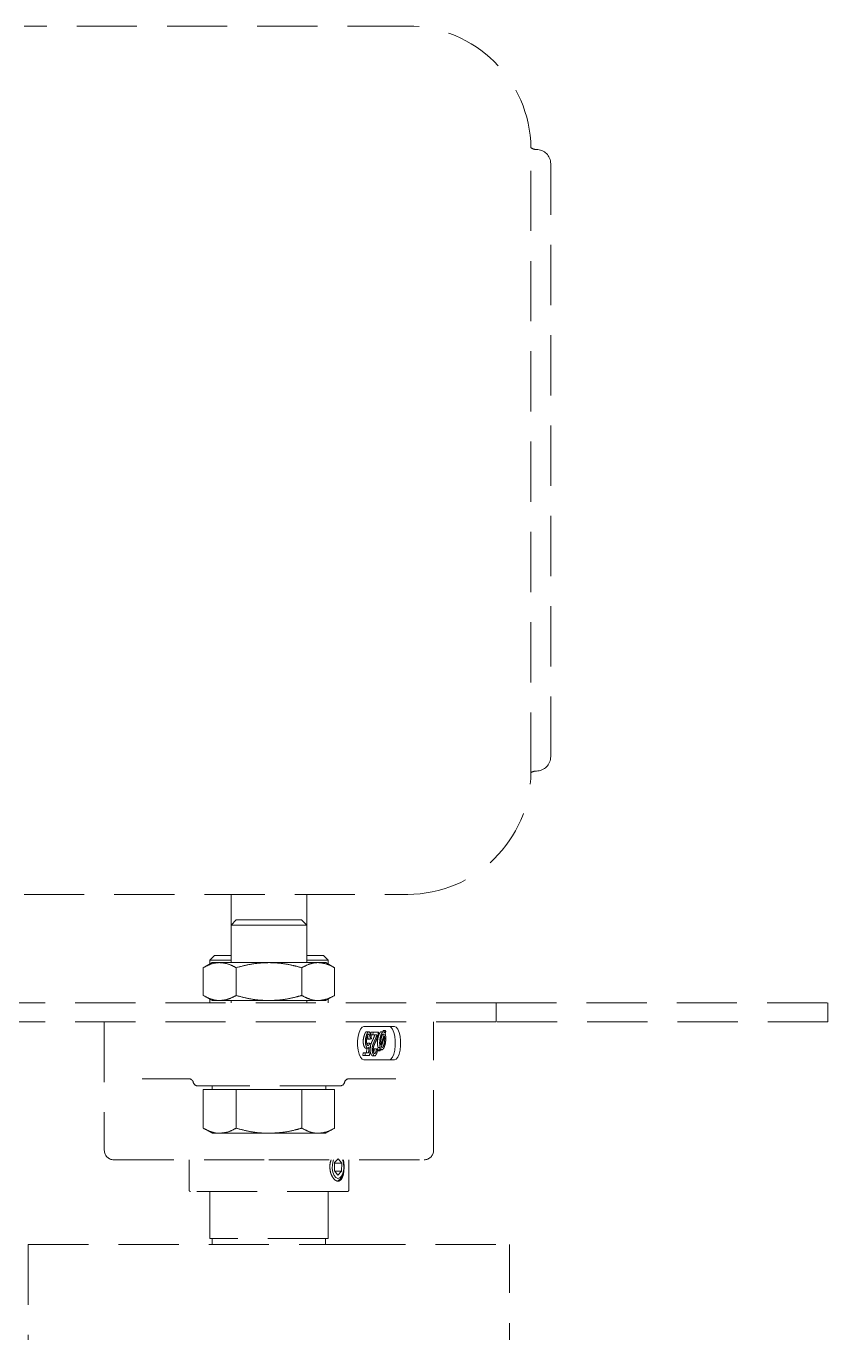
# Model space of a CAD drawing. Header units: millimetres. Extents: x 5227 to 261376, y 53707 to 123566.
# Drawn here: x 94873.1 to 95042.3, y 111407.9 to 111683.6 of the extents above; entities that cross this region are included whole.
import ezdxf

# ---------------------------------------------------------------- set-up
doc = ezdxf.new("R2010")
doc.units = ezdxf.units.MM
doc.linetypes.add('HIDDEN', pattern=[9.525, 6.35, -3.175])
doc.layers.get('0').update_dxf_attribs({"lineweight": 0})
doc.layers.add('PV_DIMENTION_SECOND_ROMANS', color=7, linetype='Continuous', lineweight=0)

# ---------------------------------------------------------------- blocks, each defined once
blk = doc.blocks.new('5251YJ5ET1M5TU')
at = {"color": 252, "linetype": 'HIDDEN', "lineweight": 0, "ltscale": 2}
for p, q in [((52326.68, 114660.44), (52245.69, 114660.44)), ((52352.7, 114502.93), (52352.7, 114634.78)), ((52356.87, 114506.31), (52356.87, 114631.4)), ((52245.69, 114477.26), (52326.68, 114477.26)), ((52289.39, 114477.26), (52289.39, 114470.75)), ((52305.39, 114470.75), (52305.39, 114477.26)), ((52290.49, 114471.85), (52289.39, 114470.75)), ((52289.39, 114470.75), (52289.39, 114462.85)), ((52297.39, 114470.75), (52289.39, 114470.75)), ((52297.39, 114471.85), (52290.49, 114471.85)), ((52304.29, 114471.85), (52297.39, 114471.85)), ((52305.39, 114470.75), (52297.39, 114470.75)), ((52305.39, 114470.75), (52304.29, 114471.85)), ((52305.39, 114462.85), (52305.39, 114470.75)), ((52285.39, 114462.85), (52283.53, 114461.78)), ((52285.89, 114464.35), (52284.89, 114463.35)), ((52284.89, 114463.35), (52284.89, 114462.56)), ((52289.39, 114463.35), (52284.89, 114463.35)), ((52286.99, 114462.85), (52285.39, 114462.85)), ((52285.89, 114464.35), (52289.39, 114464.35)), ((52297.39, 114462.85), (52286.99, 114462.85)), ((52307.78, 114462.85), (52297.39, 114462.85)), ((52305.39, 114464.35), (52308.89, 114464.35)), ((52309.89, 114463.35), (52305.39, 114463.35)), ((52309.39, 114462.85), (52307.78, 114462.85)), ((52309.89, 114463.35), (52308.89, 114464.35)), ((52311.24, 114461.78), (52309.39, 114462.85)), ((52309.89, 114462.56), (52309.89, 114463.35)), ((52283.53, 114455.92), (52283.53, 114461.78)), ((52290.46, 114455.92), (52290.46, 114461.78)), ((52304.31, 114455.92), (52304.31, 114461.78)), ((52311.24, 114455.92), (52311.24, 114461.78)), ((52345.39, 114454.35), (51922.09, 114454.35)), ((52283.53, 114455.92), (52285.39, 114454.85)), ((52284.89, 114455.14), (52284.89, 114454.35)), ((52285.39, 114454.85), (52286.99, 114454.85)), ((52286.99, 114454.85), (52297.39, 114454.85)), ((52289.39, 114454.85), (52289.39, 114454.35)), ((52297.39, 114454.85), (52307.78, 114454.85)), ((52305.39, 114454.35), (52305.39, 114454.85)), ((52307.78, 114454.85), (52309.39, 114454.85)), ((52309.39, 114454.85), (52311.24, 114455.92)), ((52309.89, 114454.35), (52309.89, 114455.14)), ((52345.39, 114450.35), (52345.39, 114454.35)), ((52345.39, 114454.35), (52415.39, 114454.35)), ((52415.39, 114454.35), (52415.39, 114450.35)), ((52345.39, 114450.35), (51922.09, 114450.35)), ((52262.64, 114450.35), (52262.64, 114423.25)), ((52317.43, 114449.35), (52323.87, 114449.35)), ((52318.47, 114448.27), (52318, 114448.27)), ((52318.91, 114448.19), (52318.87, 114447.62)), ((52319.38, 114448.19), (52318.91, 114448.19)), ((52319.33, 114447.62), (52319.38, 114448.19)), ((52319.38, 114448.19), (52320.51, 114448.19)), ((52321.5, 114448.27), (52321.04, 114448.27)), ((52321.5, 114448.54), (52321.42, 114448.27)), ((52321.96, 114448.54), (52321.5, 114448.54)), ((52321.82, 114448.05), (52321.96, 114448.54)), ((52322.08, 114448.3), (52321.93, 114447.81)), ((52321.96, 114448.54), (52322.08, 114448.3)), ((52332.14, 114423.25), (52332.14, 114450.35)), ((52415.39, 114450.35), (52345.39, 114450.35)), ((52318.68, 114445.85), (52318.22, 114445.85)), ((52318.3, 114446.7), (52318.77, 114446.7)), ((52318.89, 114445.81), (52318.6, 114443.25)), ((52318.68, 114445.85), (52318.89, 114445.81)), ((52319, 114446.76), (52318.77, 114446.7)), ((52319.33, 114447.62), (52318.87, 114447.62)), ((52320.18, 114447.62), (52319.33, 114447.62)), ((52321.03, 114445.47), (52321.69, 114447.63)), ((52321.79, 114447.32), (52321.12, 114445.14)), ((52317.26, 114443.82), (52317.21, 114443.25)), ((52317.68, 114443.25), (52317.21, 114443.25)), ((52317.72, 114443.82), (52317.26, 114443.82)), ((52317.68, 114443.25), (52317.72, 114443.82)), ((52318.6, 114443.25), (52317.68, 114443.25)), ((52317.72, 114443.82), (52318.44, 114443.82)), ((52318.24, 114444.79), (52317.78, 114444.79)), ((52318.08, 114444.79), (52317.98, 114443.82)), ((52318.44, 114443.82), (52318.58, 114445.09)), ((52319.73, 114443.17), (52319.27, 114443.17)), ((52320.1, 114444.69), (52319.64, 114444.69)), ((52320.1, 114444.69), (52320.33, 114444.6)), ((52320.73, 114444.48), (52320.27, 114444.48)), ((52320.42, 114444.98), (52320.31, 114444.61)), ((52320.39, 114444.23), (52320.85, 114444.23)), ((52320.88, 114444.98), (52320.42, 114444.98)), ((52320.73, 114444.48), (52320.88, 114444.98)), ((52320.85, 114444.23), (52320.73, 114444.48)), ((52321, 114444.71), (52320.85, 114444.23)), ((52321.31, 114444.48), (52320.93, 114444.48)), ((52323.87, 114442.35), (52317.43, 114442.35)), ((52270.62, 114438.35), (52280.45, 114438.35)), ((52280.45, 114438.35), (52280.5, 114438.36)), ((52281.41, 114437.69), (52281.4, 114437.67)), ((52314.32, 114438.35), (52324.16, 114438.35)), ((52283.53, 114436.05), (52283.53, 114427.92)), ((52283.53, 114436.05), (52286.99, 114436.05)), ((52285.39, 114436.85), (52285.39, 114436.05)), ((52286.99, 114436.05), (52290.46, 114436.05)), ((52290.46, 114436.05), (52290.46, 114427.92)), ((52290.46, 114436.05), (52297.39, 114436.05)), ((52297.39, 114436.05), (52304.31, 114436.05)), ((52304.31, 114436.05), (52304.31, 114427.92)), ((52304.31, 114436.05), (52307.78, 114436.05)), ((52307.78, 114436.05), (52311.24, 114436.05)), ((52309.39, 114436.05), (52309.39, 114436.85)), ((52311.24, 114436.05), (52311.24, 114427.92)), ((52283.53, 114427.92), (52285.39, 114426.85)), ((52285.39, 114426.85), (52286.99, 114426.85)), ((52297.39, 114426.85), (52286.99, 114426.85)), ((52297.39, 114426.85), (52307.78, 114426.85)), ((52307.78, 114426.85), (52309.39, 114426.85)), ((52309.39, 114426.85), (52311.24, 114427.92)), ((52280.54, 114421.25), (52280.54, 114414.85)), ((52311.21, 114418.95), (52311.25, 114420.68)), ((52311.25, 114420.68), (52312.02, 114421.48)), ((52311.25, 114420.55), (52312.75, 114420.55)), ((52312.75, 114420.55), (52312.02, 114421.48)), ((52312.71, 114418.82), (52312.75, 114420.55)), ((52314.24, 114414.85), (52314.24, 114421.25)), ((52311.21, 114418.95), (52311.94, 114418.02)), ((52311.31, 114418.82), (52312.71, 114418.82)), ((52312.71, 114418.82), (52311.94, 114418.02)), ((52284.89, 114414.55), (52284.89, 114404.65)), ((52309.89, 114404.65), (52309.89, 114414.55)), ((52309.89, 114404.65), (52284.89, 114404.65)), ((52285.44, 114404.52), (52285.44, 114403.48)), ((52309.34, 114403.48), (52309.34, 114404.52)), ((52246.59, 114403.35), (52246.59, 109897.35)), ((52246.59, 114403.35), (52313.51, 114403.35)), ((52313.51, 114403.35), (52348.19, 114403.35)), ((52348.19, 109897.35), (52348.19, 114403.35))]:
    blk.add_line(p, q, dxfattribs=at)
at = {"color": 252, "linetype": 'HIDDEN', "lineweight": 0, "ltscale": 2, "flags": 128}
for points in [[(52317.43, 114442.35), (52317.05, 114442.49), (52316.71, 114442.91), (52316.42, 114443.56), (52316.22, 114444.4), (52316.11, 114445.35), (52316.11, 114446.35), (52316.22, 114447.31), (52316.42, 114448.14), (52316.71, 114448.8), (52317.05, 114449.21), (52317.43, 114449.35)], [(52322.75, 114442.35), (52323.13, 114442.49), (52323.47, 114442.91), (52323.76, 114443.56), (52323.96, 114444.4), (52324.07, 114445.35), (52324.07, 114446.35), (52323.96, 114447.31), (52323.76, 114448.14), (52323.47, 114448.8), (52323.13, 114449.21), (52322.75, 114449.35)], [(52323.87, 114449.35), (52324.24, 114449.21), (52324.58, 114448.8), (52324.87, 114448.14), (52325.07, 114447.31), (52325.18, 114446.35), (52325.18, 114445.35), (52325.07, 114444.4), (52324.87, 114443.56), (52324.58, 114442.91), (52324.24, 114442.49), (52323.87, 114442.35)], [(52311.02, 114421.27), (52310.95, 114421.06), (52310.79, 114420.28), (52310.77, 114419.43), (52310.9, 114418.62), (52311.15, 114417.95), (52311.51, 114417.49), (52311.93, 114417.31)], [(52311.7, 114416.75), (52312.1, 114416.86), (52312.53, 114417.25), (52312.88, 114417.89), (52313.11, 114418.71), (52313.2, 114419.63), (52313.15, 114420.56), (52312.99, 114421.28)], [(52311.93, 114417.31), (52312.35, 114417.42), (52312.72, 114417.81), (52313.01, 114418.44), (52313.17, 114419.23), (52313.19, 114420.07), (52313.06, 114420.88), (52312.94, 114421.28)]]:
    blk.add_lwpolyline(points, dxfattribs=at)
at = {"color": 252, "linetype": 'HIDDEN', "lineweight": 0, "ltscale": 2}
for centre, radius, start, end in [((52326.68, 114634.42), 26.02, 0.785, 90), ((52353.84, 114636.44), 2.02, 235.4169, 270), ((52353.84, 114631.4), 3.03, 0, 90), ((52353.84, 114506.31), 3.03, 270, 0), ((52353.84, 114501.26), 2.02, 90, 124.5831), ((52326.68, 114503.28), 26.02, 270, 359.215), ((52282.39, 114437.85), 1, 190.7555, 270), ((52312.39, 114437.85), 1, 270, 349.2445), ((52314.32, 114437.35), 1, 90, 165.5225), ((52264.64, 114423.25), 2, 180, 270), ((52330.14, 114423.25), 2, 270, 0), ((52280.84, 114414.85), 0.3, 180, 270), ((52313.94, 114414.85), 0.3, 270, 0), ((52285.31, 114404.52), 0.13, 0, 90), ((52309.47, 114404.52), 0.13, 90, 180), ((52285.31, 114403.48), 0.13, 270, 0), ((52309.47, 114403.48), 0.13, 180, 270)]:
    blk.add_arc(centre, radius, start, end, dxfattribs=at)
for points, knots in [([(52286.99, 114462.85), (52286.91, 114462.85), (52286.29, 114462.84), (52285.12, 114462.61), (52284.06, 114462.06), (52283.53, 114461.78)], [0, 0, 0, 0, 0.070099, 0.530789, 1, 1, 1, 1]), ([(52290.46, 114461.78), (52289.9, 114462.08), (52288.76, 114462.68), (52287.59, 114462.8), (52286.99, 114462.85)], [0, 0, 0, 0, 0.495458, 1, 1, 1, 1]), ([(52297.39, 114462.85), (52296.76, 114462.83), (52295.28, 114462.79), (52292.95, 114462.44), (52291.29, 114462), (52290.46, 114461.78)], [0, 0, 0, 0, 0.268407, 0.632373, 1, 1, 1, 1]), ([(52304.31, 114461.78), (52303.73, 114461.94), (52302.32, 114462.32), (52300, 114462.75), (52298.26, 114462.82), (52297.39, 114462.85)], [0, 0, 0, 0, 0.257243, 0.62638, 1, 1, 1, 1]), ([(52307.78, 114462.85), (52307.7, 114462.85), (52307.07, 114462.84), (52305.9, 114462.61), (52304.85, 114462.06), (52304.31, 114461.78)], [0, 0, 0, 0, 0.070099, 0.530789, 1, 1, 1, 1]), ([(52311.24, 114461.78), (52310.68, 114462.08), (52309.54, 114462.68), (52308.37, 114462.8), (52307.78, 114462.85)], [0, 0, 0, 0, 0.495458, 1, 1, 1, 1]), ([(52286.99, 114454.85), (52286.91, 114454.85), (52286.29, 114454.86), (52285.12, 114455.1), (52284.06, 114455.65), (52283.53, 114455.92)], [0, 0, 0, 0, 0.070099, 0.530789, 1, 1, 1, 1]), ([(52290.46, 114455.92), (52289.9, 114455.62), (52288.76, 114455.02), (52287.59, 114454.91), (52286.99, 114454.85)], [0, 0, 0, 0, 0.495458, 1, 1, 1, 1]), ([(52297.39, 114454.85), (52296.76, 114454.87), (52295.28, 114454.91), (52292.95, 114455.26), (52291.29, 114455.7), (52290.46, 114455.92)], [0, 0, 0, 0, 0.268407, 0.632373, 1, 1, 1, 1]), ([(52304.31, 114455.92), (52303.73, 114455.77), (52302.32, 114455.38), (52300, 114454.95), (52298.26, 114454.88), (52297.39, 114454.85)], [0, 0, 0, 0, 0.257243, 0.62638, 1, 1, 1, 1]), ([(52307.78, 114454.85), (52307.7, 114454.85), (52307.07, 114454.86), (52305.9, 114455.1), (52304.85, 114455.65), (52304.31, 114455.92)], [0, 0, 0, 0, 0.070099, 0.530789, 1, 1, 1, 1]), ([(52311.24, 114455.92), (52310.68, 114455.62), (52309.54, 114455.02), (52308.37, 114454.91), (52307.78, 114454.85)], [0, 0, 0, 0, 0.495458, 1, 1, 1, 1]), ([(52318, 114448.27), (52317.97, 114448.26), (52317.85, 114448.22), (52317.65, 114447.9), (52317.45, 114447.36), (52317.31, 114446.73), (52317.29, 114446.34), (52317.29, 114446.2)], [0, 0, 0, 0, 0.104238, 0.298066, 0.607827, 0.861194, 1, 1, 1, 1]), ([(52317.75, 114446.2), (52317.75, 114446.33), (52317.77, 114446.71), (52317.9, 114447.3), (52318.08, 114447.82), (52318.26, 114448.13), (52318.39, 114448.26), (52318.45, 114448.27), (52318.47, 114448.27)], [0, 0, 0, 0, 0.131134, 0.382357, 0.653653, 0.829309, 0.95973, 1, 1, 1, 1]), ([(52318.47, 114448.27), (52318.5, 114448.26), (52318.6, 114448.23), (52318.76, 114447.97), (52318.9, 114447.6), (52318.99, 114447.19), (52319, 114446.96), (52319.01, 114446.86)], [0, 0, 0, 0, 0.132835, 0.357007, 0.670676, 0.858066, 1, 1, 1, 1]), ([(52320.51, 114448.19), (52320.48, 114447.98), (52320.4, 114447.37), (52320.14, 114446.64), (52319.92, 114446.16), (52319.83, 114445.96)], [0, 0, 0, 0, 0.225994, 0.664938, 1, 1, 1, 1]), ([(52321.04, 114448.27), (52321.01, 114448.26), (52320.91, 114448.23), (52320.72, 114447.95), (52320.5, 114447.39), (52320.34, 114446.69), (52320.31, 114446.2), (52320.3, 114446.02)], [0, 0, 0, 0, 0.079866, 0.243483, 0.530291, 0.830805, 1, 1, 1, 1]), ([(52320.76, 114446.02), (52320.77, 114446.16), (52320.79, 114446.59), (52320.93, 114447.26), (52321.12, 114447.83), (52321.31, 114448.15), (52321.43, 114448.26), (52321.49, 114448.26), (52321.5, 114448.27)], [0, 0, 0, 0, 0.136323, 0.407684, 0.699103, 0.855457, 0.969069, 1, 1, 1, 1]), ([(52321.5, 114448.27), (52321.53, 114448.26), (52321.6, 114448.26), (52321.7, 114448.2), (52321.77, 114448.11), (52321.82, 114448.05)], [0, 0, 0, 0, 0.287863, 0.575913, 1, 1, 1, 1]), ([(52317.29, 114446.2), (52317.29, 114446.09), (52317.3, 114445.8), (52317.4, 114445.39), (52317.52, 114445.06), (52317.65, 114444.84), (52317.74, 114444.8), (52317.78, 114444.79)], [0, 0, 0, 0, 0.163792, 0.410944, 0.669818, 0.845169, 1, 1, 1, 1]), ([(52318.24, 114444.79), (52318.21, 114444.8), (52318.13, 114444.82), (52317.98, 114445.05), (52317.85, 114445.41), (52317.76, 114445.84), (52317.75, 114446.1), (52317.75, 114446.2)], [0, 0, 0, 0, 0.122409, 0.320146, 0.619531, 0.852075, 1, 1, 1, 1]), ([(52318.45, 114447.78), (52318.43, 114447.77), (52318.38, 114447.75), (52318.27, 114447.57), (52318.13, 114447.2), (52318.01, 114446.72), (52317.99, 114446.37), (52317.98, 114446.25)], [0, 0, 0, 0, 0.066833, 0.204759, 0.500009, 0.824792, 1, 1, 1, 1]), ([(52317.98, 114446.25), (52317.98, 114446.17), (52317.99, 114445.98), (52318.06, 114445.71), (52318.15, 114445.49), (52318.24, 114445.36), (52318.29, 114445.34), (52318.32, 114445.33)], [0, 0, 0, 0, 0.175852, 0.421096, 0.679795, 0.861097, 1, 1, 1, 1]), ([(52318.22, 114445.85), (52318.21, 114445.82), (52318.19, 114445.77), (52318.17, 114445.71), (52318.15, 114445.67), (52318.13, 114445.64), (52318.12, 114445.61), (52318.11, 114445.6)], [0, 0, 0, 0, 0.334131, 0.500835, 0.667526, 0.834208, 1, 1, 1, 1]), ([(52318.22, 114447.39), (52318.23, 114447.36), (52318.24, 114447.31), (52318.26, 114447.21), (52318.28, 114447.13), (52318.3, 114447.01), (52318.3, 114446.92), (52318.31, 114446.86)], [0, 0, 0, 0, 0.220449, 0.331008, 0.552373, 0.662955, 1, 1, 1, 1]), ([(52318.31, 114446.86), (52318.31, 114446.84), (52318.31, 114446.81), (52318.3, 114446.75), (52318.3, 114446.71), (52318.3, 114446.7)], [0, 0, 0, 0, 0.291494, 0.645741, 1, 1, 1, 1]), ([(52318.32, 114445.33), (52318.35, 114445.34), (52318.38, 114445.35), (52318.42, 114445.39), (52318.45, 114445.42), (52318.48, 114445.45), (52318.5, 114445.48), (52318.52, 114445.51), (52318.55, 114445.55), (52318.57, 114445.6), (52318.6, 114445.64), (52318.62, 114445.68), (52318.65, 114445.75), (52318.67, 114445.81), (52318.68, 114445.85)], [0, 0, 0, 0, 0.19342, 0.247164, 0.300903, 0.408428, 0.462163, 0.515897, 0.569631, 0.677139, 0.730875, 0.784611, 0.83835, 1, 1, 1, 1]), ([(52318.77, 114446.86), (52318.77, 114446.91), (52318.76, 114447.02), (52318.74, 114447.15), (52318.72, 114447.25), (52318.69, 114447.34), (52318.67, 114447.43), (52318.64, 114447.52), (52318.61, 114447.58), (52318.59, 114447.63), (52318.56, 114447.68), (52318.52, 114447.73), (52318.49, 114447.77), (52318.46, 114447.78), (52318.45, 114447.78)], [0, 0, 0, 0, 0.122308, 0.251762, 0.316273, 0.380778, 0.509965, 0.574469, 0.638977, 0.70349, 0.768015, 0.832559, 0.962672, 1, 1, 1, 1]), ([(52318.77, 114446.7), (52318.77, 114446.72), (52318.77, 114446.76), (52318.77, 114446.81), (52318.77, 114446.84), (52318.77, 114446.86)], [0, 0, 0, 0, 0.416858, 0.708404, 1, 1, 1, 1]), ([(52319.33, 114446.59), (52319.32, 114446.56), (52319.3, 114446.52), (52319.27, 114446.46), (52319.25, 114446.41), (52319.22, 114446.36), (52319.2, 114446.32), (52319.18, 114446.28), (52319.17, 114446.24), (52319.14, 114446.18), (52319.12, 114446.13), (52319.09, 114446.08), (52319.07, 114446.04), (52319.05, 114445.98), (52319.02, 114445.92), (52318.99, 114445.85), (52318.96, 114445.78), (52318.94, 114445.72), (52318.91, 114445.65), (52318.88, 114445.57), (52318.86, 114445.5), (52318.85, 114445.47)], [0, 0, 0, 0, 0.07356, 0.110339, 0.183899, 0.220679, 0.257459, 0.294238, 0.331018, 0.367798, 0.441358, 0.478138, 0.514918, 0.551697, 0.625258, 0.698819, 0.735599, 0.809162, 0.845942, 0.926504, 1, 1, 1, 1]), ([(52319.01, 114446.86), (52319.01, 114446.85), (52319.01, 114446.83), (52319.01, 114446.79), (52319, 114446.77), (52319, 114446.76)], [0, 0, 0, 0, 0.333649, 0.6668, 1, 1, 1, 1]), ([(52319.17, 114444.5), (52319.17, 114444.53), (52319.17, 114444.57), (52319.18, 114444.63), (52319.18, 114444.69), (52319.18, 114444.75), (52319.19, 114444.81), (52319.19, 114444.88), (52319.2, 114444.94), (52319.21, 114445.01), (52319.22, 114445.09), (52319.24, 114445.17), (52319.25, 114445.22), (52319.26, 114445.27), (52319.27, 114445.33), (52319.29, 114445.39), (52319.3, 114445.43), (52319.31, 114445.46)], [0, 0, 0, 0, 0.060162, 0.120324, 0.180486, 0.240648, 0.30081, 0.360971, 0.421131, 0.481291, 0.601682, 0.661839, 0.721995, 0.782151, 0.842305, 0.902459, 1, 1, 1, 1]), ([(52319.31, 114445.46), (52319.32, 114445.49), (52319.34, 114445.56), (52319.37, 114445.65), (52319.41, 114445.73), (52319.43, 114445.8), (52319.46, 114445.87), (52319.49, 114445.93), (52319.51, 114445.98), (52319.53, 114446.02), (52319.55, 114446.06), (52319.57, 114446.1), (52319.58, 114446.14), (52319.6, 114446.18), (52319.62, 114446.22), (52319.64, 114446.26), (52319.66, 114446.31), (52319.69, 114446.37), (52319.71, 114446.42), (52319.74, 114446.47), (52319.76, 114446.52), (52319.78, 114446.57), (52319.79, 114446.59)], [0, 0, 0, 0, 0.073143, 0.146187, 0.219215, 0.29224, 0.328751, 0.401774, 0.438285, 0.474795, 0.511306, 0.547817, 0.584328, 0.620838, 0.657349, 0.69386, 0.730371, 0.803392, 0.839903, 0.876414, 0.938207, 1, 1, 1, 1]), ([(52319.72, 114447.62), (52319.7, 114447.56), (52319.68, 114447.48), (52319.65, 114447.38), (52319.62, 114447.3), (52319.6, 114447.24), (52319.58, 114447.18), (52319.56, 114447.12), (52319.53, 114447.06), (52319.51, 114446.99), (52319.48, 114446.92), (52319.45, 114446.85), (52319.42, 114446.77), (52319.38, 114446.69), (52319.35, 114446.62), (52319.33, 114446.59)], [0, 0, 0, 0, 0.137534, 0.205861, 0.274182, 0.342501, 0.376658, 0.444976, 0.513292, 0.581609, 0.649925, 0.718241, 0.786557, 0.893251, 1, 1, 1, 1]), ([(52319.58, 114445.39), (52319.55, 114445.32), (52319.52, 114445.21), (52319.47, 114445.04), (52319.45, 114444.93), (52319.44, 114444.87)], [0, 0, 0, 0, 0.391431, 0.693625, 1, 1, 1, 1]), ([(52319.83, 114445.96), (52319.78, 114445.87), (52319.72, 114445.73), (52319.64, 114445.54), (52319.6, 114445.44), (52319.58, 114445.39)], [0, 0, 0, 0, 0.499399, 0.749481, 1, 1, 1, 1]), ([(52319.79, 114446.59), (52319.81, 114446.62), (52319.83, 114446.67), (52319.87, 114446.75), (52319.9, 114446.83), (52319.94, 114446.91), (52319.97, 114447), (52320, 114447.07), (52320.03, 114447.15), (52320.05, 114447.2), (52320.08, 114447.28), (52320.1, 114447.34), (52320.13, 114447.42), (52320.15, 114447.51), (52320.17, 114447.58), (52320.18, 114447.62)], [0, 0, 0, 0, 0.086208, 0.172414, 0.258621, 0.344827, 0.431034, 0.517241, 0.560343, 0.646551, 0.689653, 0.775865, 0.818969, 0.909186, 1, 1, 1, 1]), ([(52320.3, 114446.02), (52320.3, 114445.9), (52320.31, 114445.7), (52320.34, 114445.34), (52320.39, 114445.12), (52320.42, 114444.98)], [0, 0, 0, 0, 0.309989, 0.560386, 1, 1, 1, 1]), ([(52320.88, 114444.98), (52320.85, 114445.1), (52320.8, 114445.31), (52320.77, 114445.67), (52320.76, 114445.89), (52320.76, 114446.02)], [0, 0, 0, 0, 0.397609, 0.662734, 1, 1, 1, 1]), ([(52321.5, 114447.79), (52321.48, 114447.78), (52321.42, 114447.76), (52321.3, 114447.57), (52321.14, 114447.14), (52321.03, 114446.57), (52321, 114446.13), (52320.99, 114445.99)], [0, 0, 0, 0, 0.069422, 0.201593, 0.444892, 0.819693, 1, 1, 1, 1]), ([(52320.99, 114445.99), (52321, 114445.9), (52321, 114445.77), (52321.01, 114445.6), (52321.03, 114445.51), (52321.03, 114445.47)], [0, 0, 0, 0, 0.490223, 0.743607, 1, 1, 1, 1]), ([(52322.06, 114446.76), (52322.06, 114446.62), (52322.03, 114446.18), (52321.89, 114445.48), (52321.69, 114444.9), (52321.48, 114444.55), (52321.37, 114444.5), (52321.31, 114444.48)], [0, 0, 0, 0, 0.134274, 0.415052, 0.716433, 0.868286, 1, 1, 1, 1]), ([(52321.32, 114444.96), (52321.35, 114444.97), (52321.41, 114444.99), (52321.53, 114445.2), (52321.69, 114445.65), (52321.8, 114446.22), (52321.82, 114446.64), (52321.83, 114446.76)], [0, 0, 0, 0, 0.077664, 0.211327, 0.471286, 0.85019, 1, 1, 1, 1]), ([(52321.69, 114447.63), (52321.66, 114447.68), (52321.62, 114447.74), (52321.55, 114447.78), (52321.52, 114447.79), (52321.5, 114447.79)], [0, 0, 0, 0, 0.469987, 0.731585, 1, 1, 1, 1]), ([(52321.83, 114446.76), (52321.83, 114446.84), (52321.83, 114446.98), (52321.81, 114447.17), (52321.79, 114447.27), (52321.79, 114447.32)], [0, 0, 0, 0, 0.429745, 0.711583, 1, 1, 1, 1]), ([(52321.93, 114447.81), (52321.96, 114447.69), (52322.04, 114447.41), (52322.06, 114447.04), (52322.06, 114446.81), (52322.06, 114446.76)], [0, 0, 0, 0, 0.389729, 0.880645, 1, 1, 1, 1]), ([(52318.58, 114445.09), (52318.57, 114445.07), (52318.55, 114445.03), (52318.51, 114444.99), (52318.48, 114444.95), (52318.46, 114444.92), (52318.43, 114444.9), (52318.41, 114444.88), (52318.38, 114444.85), (52318.34, 114444.82), (52318.29, 114444.8), (52318.26, 114444.79), (52318.24, 114444.79)], [0, 0, 0, 0, 0.131542, 0.197174, 0.328483, 0.394107, 0.459731, 0.525354, 0.590977, 0.722265, 0.860398, 1, 1, 1, 1]), ([(52318.72, 114444.34), (52318.72, 114444.32), (52318.73, 114444.16), (52318.82, 114443.83), (52318.96, 114443.45), (52319.13, 114443.21), (52319.23, 114443.18), (52319.27, 114443.17)], [0, 0, 0, 0, 0.033016, 0.250356, 0.580198, 0.850798, 1, 1, 1, 1]), ([(52319.73, 114443.17), (52319.69, 114443.18), (52319.58, 114443.22), (52319.42, 114443.46), (52319.28, 114443.81), (52319.2, 114444.16), (52319.18, 114444.38), (52319.17, 114444.49), (52319.17, 114444.5)], [0, 0, 0, 0, 0.146812, 0.403835, 0.676134, 0.847769, 0.973877, 1, 1, 1, 1]), ([(52319.44, 114444.87), (52319.43, 114444.83), (52319.42, 114444.77), (52319.41, 114444.64), (52319.41, 114444.55), (52319.41, 114444.49)], [0, 0, 0, 0, 0.262926, 0.525841, 1, 1, 1, 1]), ([(52319.41, 114444.49), (52319.41, 114444.42), (52319.42, 114444.27), (52319.48, 114444.01), (52319.57, 114443.8), (52319.66, 114443.68), (52319.71, 114443.67), (52319.72, 114443.66)], [0, 0, 0, 0, 0.146965, 0.374512, 0.717837, 0.892805, 1, 1, 1, 1]), ([(52319.64, 114444.69), (52319.62, 114444.55), (52319.59, 114444.3), (52319.52, 114444.11), (52319.49, 114444.02)], [0, 0, 0, 0, 0.530164, 1, 1, 1, 1]), ([(52319.72, 114443.66), (52319.75, 114443.67), (52319.81, 114443.7), (52319.92, 114443.89), (52320.04, 114444.22), (52320.08, 114444.53), (52320.1, 114444.69)], [0, 0, 0, 0, 0.128473, 0.333666, 0.678614, 1, 1, 1, 1]), ([(52320.33, 114444.6), (52320.32, 114444.48), (52320.29, 114444.17), (52320.16, 114443.73), (52319.99, 114443.38), (52319.84, 114443.19), (52319.76, 114443.17), (52319.73, 114443.17)], [0, 0, 0, 0, 0.159908, 0.425595, 0.709047, 0.897176, 1, 1, 1, 1]), ([(52321.31, 114444.48), (52321.28, 114444.49), (52321.22, 114444.49), (52321.11, 114444.55), (52321.04, 114444.65), (52321, 114444.71)], [0, 0, 0, 0, 0.283386, 0.567003, 1, 1, 1, 1]), ([(52321.12, 114445.14), (52321.15, 114445.09), (52321.21, 114444.99), (52321.28, 114444.96), (52321.32, 114444.96), (52321.32, 114444.96)], [0, 0, 0, 0, 0.448304, 0.917286, 1, 1, 1, 1]), ([(52280.49, 114438.35), (52280.6, 114438.34), (52280.83, 114438.31), (52281.11, 114438.13), (52281.32, 114437.9), (52281.38, 114437.71), (52281.41, 114437.62)], [0, 0, 0, 0, 0.260611, 0.513579, 0.759784, 1, 1, 1, 1]), ([(52281.32, 114437.91), (52281.34, 114437.87), (52281.38, 114437.8), (52281.39, 114437.72), (52281.4, 114437.68)], [0, 0, 0, 0, 0.503035, 1, 1, 1, 1]), ([(52286.99, 114426.85), (52286.91, 114426.85), (52286.29, 114426.86), (52285.12, 114427.1), (52284.06, 114427.65), (52283.53, 114427.92)], [0, 0, 0, 0, 0.070099, 0.530789, 1, 1, 1, 1]), ([(52290.46, 114427.92), (52289.9, 114427.62), (52288.76, 114427.02), (52287.59, 114426.91), (52286.99, 114426.85)], [0, 0, 0, 0, 0.495458, 1, 1, 1, 1]), ([(52297.39, 114426.85), (52296.84, 114426.87), (52295.4, 114426.9), (52293.07, 114427.23), (52291.33, 114427.69), (52290.46, 114427.92)], [0, 0, 0, 0, 0.232135, 0.613896, 1, 1, 1, 1]), ([(52304.31, 114427.92), (52303.84, 114427.79), (52302.47, 114427.42), (52300.17, 114426.96), (52298.32, 114426.89), (52297.39, 114426.85)], [0, 0, 0, 0, 0.211364, 0.60308, 1, 1, 1, 1]), ([(52307.78, 114426.85), (52307.7, 114426.85), (52307.07, 114426.86), (52305.9, 114427.1), (52304.85, 114427.65), (52304.31, 114427.92)], [0, 0, 0, 0, 0.070099, 0.530789, 1, 1, 1, 1]), ([(52311.24, 114427.92), (52310.68, 114427.62), (52309.54, 114427.02), (52308.37, 114426.91), (52307.78, 114426.85)], [0, 0, 0, 0, 0.495458, 1, 1, 1, 1]), ([(52264.64, 114421.25), (52264.68, 114421.25), (52264.78, 114421.25), (52265.57, 114421.25), (52266.76, 114421.25), (52268.26, 114421.25), (52269.94, 114421.25), (52271.92, 114421.25), (52274.19, 114421.25), (52276.7, 114421.25), (52279.41, 114421.25), (52282.29, 114421.25), (52285.59, 114421.25), (52289.3, 114421.25), (52293.35, 114421.25), (52296.05, 114421.25), (52297.38, 114421.25)], [0, 0, 0, 0, 0.077635, 0.157672, 0.239953, 0.304285, 0.368608, 0.434309, 0.5, 0.565701, 0.631392, 0.695725, 0.760048, 0.842337, 0.922367, 1, 1, 1, 1]), ([(52297.39, 114421.25), (52298.72, 114421.25), (52301.42, 114421.25), (52305.48, 114421.25), (52309.18, 114421.25), (52312.48, 114421.25), (52315.36, 114421.25), (52318.07, 114421.25), (52320.59, 114421.25), (52322.85, 114421.25), (52324.83, 114421.25), (52326.52, 114421.25), (52328.02, 114421.25), (52329.21, 114421.25), (52329.99, 114421.25), (52330.09, 114421.25), (52330.14, 114421.25)], [0, 0, 0, 0, 0.077637, 0.157672, 0.239953, 0.304285, 0.368608, 0.434309, 0.5, 0.565701, 0.631392, 0.695725, 0.760047, 0.842337, 0.922374, 1, 1, 1, 1]), ([(52310.25, 114419.75), (52310.27, 114419.42), (52310.31, 114418.75), (52310.64, 114417.86), (52311.1, 114417.17), (52311.63, 114416.77), (52312.15, 114416.71), (52312.6, 114416.99), (52312.94, 114417.57), (52313.16, 114418.4), (52313.26, 114419.38), (52313.25, 114420.39), (52313.15, 114420.97), (52313.1, 114421.25)], [0, 0, 0, 0, 0.09102, 0.182006, 0.273902, 0.366416, 0.45795, 0.548459, 0.639446, 0.731687, 0.824045, 0.915144, 1, 1, 1, 1]), ([(52310.52, 114421.25), (52310.44, 114421), (52310.28, 114420.53), (52310.26, 114420), (52310.25, 114419.75)], [0, 0, 0, 0, 0.536646, 1, 1, 1, 1]), ([(52313.94, 114414.55), (52313.88, 114414.55), (52313.77, 114414.55), (52312.85, 114414.55), (52311.32, 114414.55), (52309.17, 114414.55), (52306.96, 114414.55), (52305.01, 114414.55), (52303.02, 114414.55), (52300.48, 114414.55), (52297.39, 114414.55), (52294.3, 114414.55), (52291.21, 114414.55), (52288.25, 114414.55), (52285.6, 114414.55), (52283.8, 114414.55), (52282.67, 114414.55), (52281.76, 114414.55), (52281, 114414.55), (52280.89, 114414.55), (52280.84, 114414.55)], [0, 0, 0, 0, 0.058248, 0.119986, 0.18429, 0.249959, 0.315627, 0.347816, 0.380014, 0.441752, 0.5, 0.558248, 0.619986, 0.68429, 0.749959, 0.815627, 0.847816, 0.880014, 0.941752, 1, 1, 1, 1])]:
    blk.add_open_spline(points, degree=3, knots=knots, dxfattribs=at)
blk.add_open_spline([(52312.39, 114436.85), (52312.33, 114436.85), (52312.22, 114436.85), (52311.33, 114436.85), (52309.94, 114436.85), (52308.06, 114436.85), (52305.77, 114436.85), (52303.16, 114436.85), (52300.33, 114436.85), (52297.39, 114436.85), (52294.44, 114436.85), (52291.61, 114436.85), (52289, 114436.85), (52286.71, 114436.85), (52284.83, 114436.85), (52283.45, 114436.85), (52282.55, 114436.85), (52282.44, 114436.85), (52282.39, 114436.85)], degree=3, dxfattribs=at)

msp = doc.modelspace()

# ---------------------------------------------------------------- block references
at = {"layer": 'PV_DIMENTION_SECOND_ROMANS'}
msp.add_blockref('5251YJ5ET1M5TU', (42626.96, -2976.82), dxfattribs=at)

doc.saveas('drawing.dxf')
